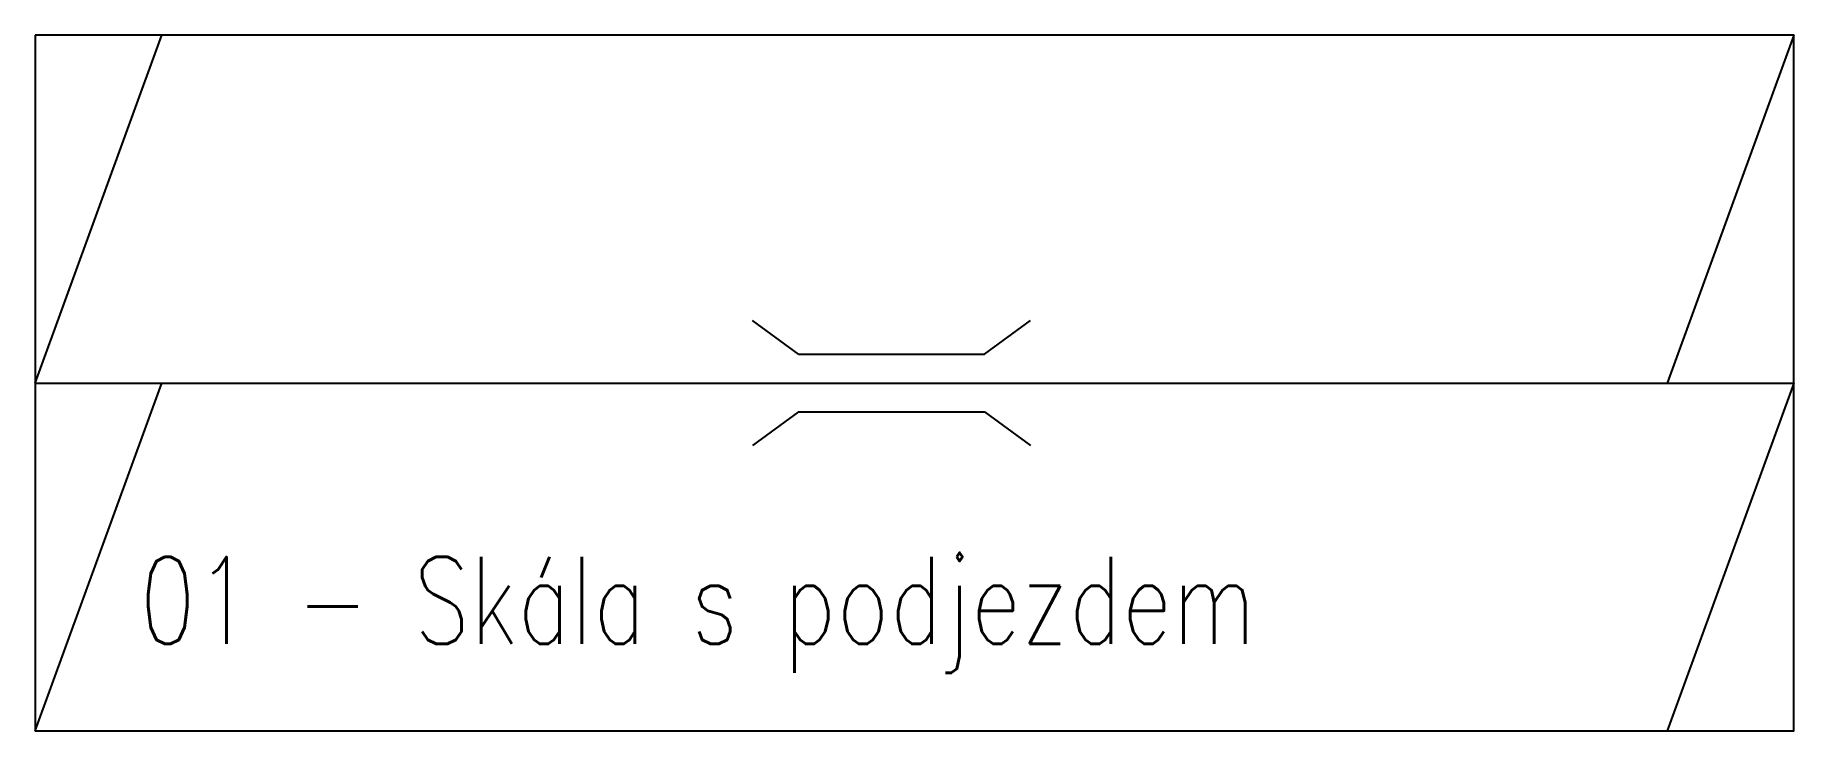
# Model space of a CAD drawing. Header units: millimetres. Extents: x 0 to 1010, y 0 to 400.
import ezdxf

# ---------------------------------------------------------------- set-up
doc = ezdxf.new("R2010")
doc.units = ezdxf.units.MM
doc.layers.add('rozhrani', color=4, linetype='Continuous')
doc.layers.add('TTmoduly', color=3, linetype='Continuous')
doc.styles.add('romans', font='romans.shx', dxfattribs={"width": 0.75, "height": 200})

msp = doc.modelspace()

# ---------------------------------------------------------------- linework, layer by layer
at = {"layer": 'rozhrani'}
for p, q in [((0, 200), (72.8, 400)), ((1010, 400), (937.2, 200)), ((0, 0), (72.8, 200)), ((1010, 200), (937.2, 0))]:
    msp.add_line(p, q, dxfattribs=at)
at = {"layer": 'TTmoduly'}
for p, q in [((438.4, 216.5), (412, 235.9)), ((545.2, 216.5), (571.6, 235.9)), ((438.4, 216.5), (545.2, 216.5)), ((0, 200), (1010, 200)), ((438.4, 183.5), (412, 164.1)), ((438.4, 183.5), (545.2, 183.5)), ((545.2, 183.5), (571.6, 164.1))]:
    msp.add_line(p, q, dxfattribs=at)
msp.add_lwpolyline([(0, 400), (0, 0), (1010, 0), (1010, 400)], close=True, dxfattribs=at)

# ---------------------------------------------------------------- texts
at = {"layer": 'TTmoduly', "insert": (60, 100), "char_height": 50, "attachment_point": 1, "style": 'romans'}
msp.add_mtext_dynamic_manual_height_columns('01 - Skála s podjezdem', width=910, gutter_width=150, heights=[0], dxfattribs=at)

doc.saveas('drawing.dxf')
